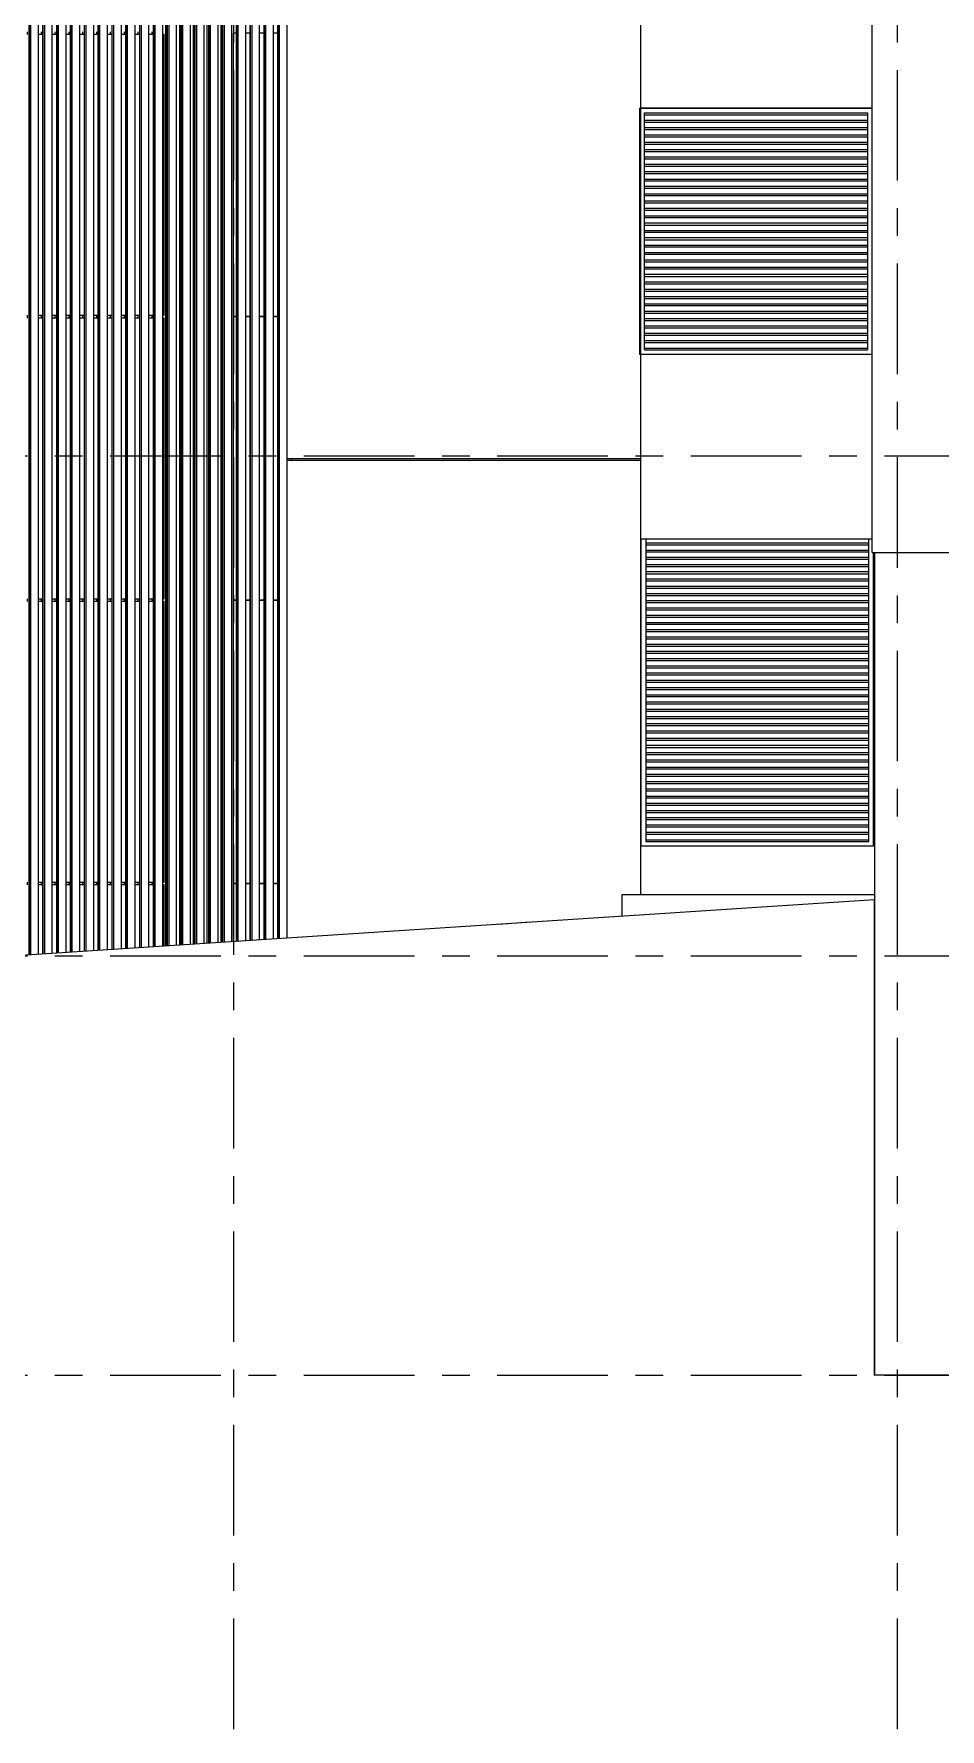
# Model space of a CAD drawing. Header units: millimetres. Extents: x -38844 to 124035, y 18225 to 48099.
# Drawn here: x 55731 to 65565, y 18225 to 36618 of the extents above; entities that cross this region are included whole.
import ezdxf

# ---------------------------------------------------------------- set-up
doc = ezdxf.new("R2010")
doc.units = ezdxf.units.MM
doc.linetypes.add('IDA - Grid Line', pattern=[2100, 1200, -300, 300, -300])
for name, color, linetype, lineweight, true_color in [('A-_CEIL----_E-1', 6, 'Continuous', 9, 0xff00ff), ('A-_CLADPANL_E-1', 6, 'Continuous', 9, 0xff00ff), ('A-_FLORLEVL_E-1', 9, 'IDA - Grid Line', 9, 0x808080), ('A-_GENM----_M-2', 6, 'Continuous', 9, 0xff00ff), ('A-_WALL----_E-1', 6, 'Continuous', 9, 0xff00ff), ('A-_WIND----_E-1', 6, 'Continuous', 9, 0xff00ff), ('S-_ANOTGRID_E-1', 9, 'IDA - Grid Line', 9, 0x808080), ('S-_COLN----_E-1', 6, 'Continuous', 9, 0xff00ff)]:
    doc.layers.add(name, color=color, linetype=linetype, lineweight=lineweight, true_color=true_color)

# ---------------------------------------------------------------- blocks, each defined once
blk = doc.blocks.new('System Panel - Glazed Panel-4704415-DOOR _ WINDOW SCHEDULE - ELEVATION 2 Copy 1')
at = {"layer": 'A-_CLADPANL_E-1'}
for p, q in [((-53601, 27400), (-53634, 27400)), ((-53634, 27400), (-53634, 26769)), ((-53595, 27400), (-53597, 27400)), ((-53451, 27400), (-53497, 27400)), ((-53445, 27400), (-53447, 27400)), ((-53301, 27400), (-53347, 27400)), ((-53295, 27400), (-53297, 27400)), ((-53151, 27400), (-53197, 27400)), ((-53145, 27400), (-53147, 27400))]:
    blk.add_line(p, q, dxfattribs=at)
blk = doc.blocks.new('System Panel - Glazed Panel-4704416-DOOR _ WINDOW SCHEDULE - ELEVATION 2 Copy 1')
at = {"layer": 'A-_CLADPANL_E-1'}
for p, q in [((-54951, 27385), (-54997, 27385)), ((-54945, 27385), (-54947, 27385)), ((-54801, 27385), (-54847, 27385)), ((-54795, 27385), (-54797, 27385)), ((-54651, 27385), (-54697, 27385)), ((-54645, 27385), (-54647, 27385)), ((-54501, 27385), (-54547, 27385)), ((-54495, 27385), (-54497, 27385)), ((-54381, 27385), (-54397, 27385)), ((-54381, 26720), (-54381, 27385))]:
    blk.add_line(p, q, dxfattribs=at)
blk = doc.blocks.new('System Panel - Glazed Panel-V16-DOOR _ WINDOW SCHEDULE - ELEVATION 2 Copy 1')
at = {"layer": 'A-_CLADPANL_E-1'}
for p, q in [((-55701, 27385), (-55747, 27385)), ((-55695, 27385), (-55697, 27385)), ((-55551, 27385), (-55597, 27385)), ((-55545, 27385), (-55547, 27385)), ((-55401, 27385), (-55447, 27385)), ((-55395, 27385), (-55397, 27385)), ((-55251, 27385), (-55297, 27385)), ((-55245, 27385), (-55247, 27385)), ((-55101, 27385), (-55147, 27385))]:
    blk.add_line(p, q, dxfattribs=at)
blk = doc.blocks.new('System Panel - Glazed Panel-4704253-DOOR _ WINDOW SCHEDULE - ELEVATION 2 Copy 1')
at = {"layer": 'A-_CLADPANL_E-1'}
for p, q in [((-53601, 30475), (-53634, 30475)), ((-53634, 30475), (-53634, 27400)), ((-53595, 30475), (-53597, 30475)), ((-53451, 30475), (-53497, 30475)), ((-53445, 30475), (-53447, 30475)), ((-53301, 30475), (-53347, 30475)), ((-53295, 30475), (-53297, 30475)), ((-53151, 30475), (-53197, 30475)), ((-53145, 30475), (-53147, 30475)), ((-53634, 27400), (-53601, 27400)), ((-53597, 27400), (-53595, 27400)), ((-53497, 27400), (-53451, 27400)), ((-53447, 27400), (-53445, 27400)), ((-53347, 27400), (-53301, 27400)), ((-53297, 27400), (-53295, 27400)), ((-53197, 27400), (-53151, 27400)), ((-53147, 27400), (-53145, 27400))]:
    blk.add_line(p, q, dxfattribs=at)
blk = doc.blocks.new('System Panel - Glazed Panel-4704039-DOOR _ WINDOW SCHEDULE - ELEVATION 2 Copy 1')
at = {"layer": 'A-_CLADPANL_E-1'}
for p, q in [((-54951, 30460), (-54997, 30460)), ((-54945, 30460), (-54947, 30460)), ((-54801, 30460), (-54847, 30460)), ((-54795, 30460), (-54797, 30460)), ((-54651, 30460), (-54697, 30460)), ((-54645, 30460), (-54647, 30460)), ((-54501, 30460), (-54547, 30460)), ((-54495, 30460), (-54497, 30460)), ((-54381, 30460), (-54397, 30460)), ((-54381, 27415), (-54381, 30460)), ((-54997, 27415), (-54951, 27415)), ((-54947, 27415), (-54945, 27415)), ((-54847, 27415), (-54801, 27415)), ((-54797, 27415), (-54795, 27415)), ((-54697, 27415), (-54651, 27415)), ((-54647, 27415), (-54645, 27415)), ((-54547, 27415), (-54501, 27415)), ((-54497, 27415), (-54495, 27415)), ((-54397, 27415), (-54381, 27415))]:
    blk.add_line(p, q, dxfattribs=at)
blk = doc.blocks.new('System Panel - Glazed Panel-V18-DOOR _ WINDOW SCHEDULE - ELEVATION 2 Copy 1')
at = {"layer": 'A-_CLADPANL_E-1'}
for p, q in [((-55701, 30460), (-55747, 30460)), ((-55695, 30460), (-55697, 30460)), ((-55551, 30460), (-55597, 30460)), ((-55545, 30460), (-55547, 30460)), ((-55401, 30460), (-55447, 30460)), ((-55395, 30460), (-55397, 30460)), ((-55251, 30460), (-55297, 30460)), ((-55245, 30460), (-55247, 30460)), ((-55101, 30460), (-55147, 30460)), ((-55747, 27415), (-55701, 27415)), ((-55697, 27415), (-55695, 27415)), ((-55597, 27415), (-55551, 27415)), ((-55547, 27415), (-55545, 27415)), ((-55447, 27415), (-55401, 27415)), ((-55397, 27415), (-55395, 27415)), ((-55297, 27415), (-55251, 27415)), ((-55247, 27415), (-55245, 27415)), ((-55147, 27415), (-55101, 27415))]:
    blk.add_line(p, q, dxfattribs=at)
blk = doc.blocks.new('trellis family - trellis family-6083695-DOOR _ WINDOW SCHEDULE - ELEVATION 2 Copy 1')
at = {"layer": 'A-_GENM----_M-2'}
for p, q in [((-56595, 26615), (-56595, 39190)), ((-56579, 26615), (-56579, 39190)), ((-56497, 26615), (-56497, 39190)), ((-56445, 26615), (-56445, 39190)), ((-56429, 26615), (-56429, 39190)), ((-56347, 26615), (-56347, 39190)), ((-56295, 26615), (-56295, 39190)), ((-56279, 26615), (-56279, 39190)), ((-56197, 26615), (-56197, 39190)), ((-56145, 26615), (-56145, 39190)), ((-56129, 26615), (-56129, 39190)), ((-56047, 26615), (-56047, 39190)), ((-55995, 26616), (-55995, 39190)), ((-55979, 26617), (-55979, 39190)), ((-55897, 26622), (-55897, 39190)), ((-55845, 26625), (-55845, 39190)), ((-55829, 26626), (-55829, 39190)), ((-55747, 26632), (-55747, 39190)), ((-55695, 26635), (-55695, 39190)), ((-55679, 26636), (-55679, 39190)), ((-55597, 26641), (-55597, 39190)), ((-55545, 26645), (-55545, 39190)), ((-55529, 26646), (-55529, 39190)), ((-55447, 26651), (-55447, 39190)), ((-55395, 26655), (-55395, 39190)), ((-55379, 26656), (-55379, 39190)), ((-55297, 26661), (-55297, 39190)), ((-55245, 26664), (-55245, 39190)), ((-55229, 26665), (-55229, 39190)), ((-55147, 26671), (-55147, 39190)), ((-55095, 26674), (-55095, 39190)), ((-55079, 26675), (-55079, 39190)), ((-54997, 26680), (-54997, 39190)), ((-54945, 26684), (-54945, 39190)), ((-54929, 26685), (-54929, 39190)), ((-54847, 26690), (-54847, 39190)), ((-54795, 26694), (-54795, 39190)), ((-54779, 26695), (-54779, 39190)), ((-54697, 26700), (-54697, 39190)), ((-54645, 26703), (-54645, 39190)), ((-54629, 26704), (-54629, 39190)), ((-54547, 26710), (-54547, 39190)), ((-54495, 26713), (-54495, 39190)), ((-54479, 26714), (-54479, 39190)), ((-54397, 26719), (-54397, 39190)), ((-54345, 26723), (-54345, 39190)), ((-54329, 26724), (-54329, 39190)), ((-54247, 26729), (-54247, 39190)), ((-54195, 26733), (-54195, 39190)), ((-54179, 26734), (-54179, 39190)), ((-54097, 26739), (-54097, 39190)), ((-54045, 26742), (-54045, 39190)), ((-54029, 26743), (-54029, 39190)), ((-53947, 26749), (-53947, 39190)), ((-53895, 26752), (-53895, 39190)), ((-53879, 26753), (-53879, 39190)), ((-53797, 26758), (-53797, 39190)), ((-53745, 26762), (-53745, 39190)), ((-53729, 26763), (-53729, 39190)), ((-53647, 26768), (-53647, 39190)), ((-53595, 26772), (-53595, 39190)), ((-53579, 26773), (-53579, 39190)), ((-53497, 26778), (-53497, 39190)), ((-53445, 26781), (-53445, 39190)), ((-53429, 26782), (-53429, 39190)), ((-53347, 26788), (-53347, 39190)), ((-53295, 26791), (-53295, 39190)), ((-53279, 26792), (-53279, 39190)), ((-53197, 26797), (-53197, 39190)), ((-53145, 26801), (-53145, 39190)), ((-53129, 26802), (-53129, 39190)), ((-53047, 26807), (-53047, 39190)), ((-56448, 26615), (-56448, 38990)), ((-56447, 26615), (-56447, 38990)), ((-56298, 26615), (-56298, 38990)), ((-56297, 26615), (-56297, 38990)), ((-56148, 26615), (-56148, 38990)), ((-56147, 26615), (-56147, 38990)), ((-55998, 26615), (-55998, 38990)), ((-55997, 26615), (-55997, 38990)), ((-55848, 26625), (-55848, 38990)), ((-55847, 26625), (-55847, 38990)), ((-55698, 26635), (-55698, 38990)), ((-55697, 26635), (-55697, 38990)), ((-55548, 26645), (-55548, 38990)), ((-55547, 26645), (-55547, 38990)), ((-55398, 26654), (-55398, 38990)), ((-55397, 26654), (-55397, 38990)), ((-55248, 26664), (-55248, 38990)), ((-55247, 26664), (-55247, 38990)), ((-55098, 26674), (-55098, 38990)), ((-55097, 26674), (-55097, 38990)), ((-54948, 26684), (-54948, 38990)), ((-54947, 26684), (-54947, 38990)), ((-54798, 26693), (-54798, 38990)), ((-54797, 26693), (-54797, 38990)), ((-54648, 26703), (-54648, 38990)), ((-54647, 26703), (-54647, 38990)), ((-54498, 26713), (-54498, 38990)), ((-54497, 26713), (-54497, 38990)), ((-54364, 26722), (-54364, 38990)), ((-54348, 26723), (-54348, 38990)), ((-54347, 26723), (-54347, 38990)), ((-54214, 26731), (-54214, 38990)), ((-54198, 26732), (-54198, 38990)), ((-54197, 26732), (-54197, 38990)), ((-54064, 26741), (-54064, 38990)), ((-54048, 26742), (-54048, 38990)), ((-54047, 26742), (-54047, 38990)), ((-53914, 26751), (-53914, 38990)), ((-53898, 26752), (-53898, 38990)), ((-53897, 26752), (-53897, 38990)), ((-53764, 26761), (-53764, 38990)), ((-53748, 26762), (-53748, 38990)), ((-53747, 26762), (-53747, 38990)), ((-53598, 26771), (-53598, 38990)), ((-53597, 26771), (-53597, 38990)), ((-53448, 26781), (-53448, 38990)), ((-53447, 26781), (-53447, 38990)), ((-53298, 26791), (-53298, 38990)), ((-53297, 26791), (-53297, 38990)), ((-53148, 26801), (-53148, 38990)), ((-53147, 26801), (-53147, 38990)), ((-56464, 36610), (-56464, 36640)), ((-56314, 36610), (-56314, 36640)), ((-56164, 36610), (-56164, 36640)), ((-56014, 36610), (-56014, 36640)), ((-55864, 36610), (-55864, 36640)), ((-55714, 36610), (-55714, 36640)), ((-55564, 36610), (-55564, 36640)), ((-55414, 36610), (-55414, 36640)), ((-55264, 36610), (-55264, 36640)), ((-55114, 36610), (-55114, 36640)), ((-54964, 36610), (-54964, 36640)), ((-54814, 36610), (-54814, 36640)), ((-54664, 36610), (-54664, 36640)), ((-54514, 36610), (-54514, 36640)), ((-52998, 36715), (-52998, 36735)), ((-52997, 36715), (-52997, 36735)), ((-56464, 33535), (-56464, 33565)), ((-56314, 33535), (-56314, 33565)), ((-56164, 33535), (-56164, 33565)), ((-56014, 33535), (-56014, 33565)), ((-55864, 33535), (-55864, 33565)), ((-55714, 33535), (-55714, 33565)), ((-55564, 33535), (-55564, 33565)), ((-55414, 33535), (-55414, 33565)), ((-55264, 33535), (-55264, 33565)), ((-55114, 33535), (-55114, 33565)), ((-54964, 33535), (-54964, 33565)), ((-54814, 33535), (-54814, 33565)), ((-54664, 33535), (-54664, 33565)), ((-54514, 33535), (-54514, 33565)), ((-52998, 31990), (-52998, 32010)), ((-52997, 31990), (-52997, 32010)), ((-56464, 30460), (-56464, 30490)), ((-56314, 30460), (-56314, 30490)), ((-56164, 30460), (-56164, 30490)), ((-56014, 30460), (-56014, 30490)), ((-55864, 30460), (-55864, 30490)), ((-55714, 30460), (-55714, 30490)), ((-55564, 30460), (-55564, 30490)), ((-55414, 30460), (-55414, 30490)), ((-55264, 30460), (-55264, 30490)), ((-55114, 30460), (-55114, 30490)), ((-54964, 30460), (-54964, 30490)), ((-54814, 30460), (-54814, 30490)), ((-54664, 30460), (-54664, 30490)), ((-54514, 30460), (-54514, 30490)), ((-56464, 27385), (-56464, 27415)), ((-56314, 27385), (-56314, 27415)), ((-56164, 27385), (-56164, 27415)), ((-56014, 27385), (-56014, 27415)), ((-55864, 27385), (-55864, 27415)), ((-55714, 27385), (-55714, 27415)), ((-55564, 27385), (-55564, 27415)), ((-55414, 27385), (-55414, 27415)), ((-55264, 27385), (-55264, 27415)), ((-55114, 27385), (-55114, 27415)), ((-54964, 27385), (-54964, 27415)), ((-54814, 27385), (-54814, 27415)), ((-54664, 27385), (-54664, 27415)), ((-54514, 27385), (-54514, 27415)), ((-56579, 26615), (-56595, 26615)), ((-56497, 26615), (-56579, 26615)), ((-56429, 26615), (-56445, 26615)), ((-56347, 26615), (-56429, 26615)), ((-56279, 26615), (-56295, 26615)), ((-56197, 26615), (-56279, 26615)), ((-56129, 26615), (-56145, 26615)), ((-56047, 26615), (-56129, 26615))]:
    blk.add_line(p, q, dxfattribs=at)
blk = doc.blocks.new('LBC-Louvre Window 3 - 2520x2670-6128538-DOOR _ WINDOW SCHEDULE - ELEVATION 2 Copy 1')
at = {"layer": 'A-_WIND----_E-1'}
for p, q in [((-46700, 35810), (-49220, 35810)), ((-49220, 33140), (-49220, 35810)), ((-49170, 35739), (-49170, 35760)), ((-49170, 35760), (-46750, 35760)), ((-49170, 35680), (-49170, 35739)), ((-49170, 35739), (-46750, 35739)), ((-46750, 35760), (-46750, 35739)), ((-46750, 35739), (-46750, 35680)), ((-49170, 35659), (-49170, 35680)), ((-49170, 35680), (-46750, 35680)), ((-49170, 35601), (-49170, 35659)), ((-49170, 35659), (-46750, 35659)), ((-49170, 35579), (-49170, 35601)), ((-49170, 35601), (-46750, 35601)), ((-49170, 35521), (-49170, 35579)), ((-49170, 35579), (-46750, 35579)), ((-49170, 35500), (-49170, 35521)), ((-49170, 35521), (-46750, 35521)), ((-49170, 35442), (-49170, 35500)), ((-49170, 35500), (-46750, 35500)), ((-46750, 35680), (-46750, 35659)), ((-46750, 35659), (-46750, 35601)), ((-46750, 35601), (-46750, 35579)), ((-46750, 35579), (-46750, 35521)), ((-46750, 35521), (-46750, 35500)), ((-46750, 35500), (-46750, 35442)), ((-49170, 35420), (-49170, 35442)), ((-49170, 35442), (-46750, 35442)), ((-49170, 35362), (-49170, 35420)), ((-49170, 35420), (-46750, 35420)), ((-49170, 35340), (-49170, 35362)), ((-49170, 35362), (-46750, 35362)), ((-49170, 35282), (-49170, 35340)), ((-49170, 35340), (-46750, 35340)), ((-46750, 35442), (-46750, 35420)), ((-46750, 35420), (-46750, 35362)), ((-46750, 35362), (-46750, 35340)), ((-46750, 35340), (-46750, 35282)), ((-49170, 35261), (-49170, 35282)), ((-49170, 35282), (-46750, 35282)), ((-49170, 35203), (-49170, 35261)), ((-49170, 35261), (-46750, 35261)), ((-49170, 35181), (-49170, 35203)), ((-49170, 35203), (-46750, 35203)), ((-49170, 35123), (-49170, 35181)), ((-49170, 35181), (-46750, 35181)), ((-46750, 35282), (-46750, 35261)), ((-46750, 35261), (-46750, 35203)), ((-46750, 35203), (-46750, 35181)), ((-46750, 35181), (-46750, 35123)), ((-49170, 35102), (-49170, 35123)), ((-49170, 35123), (-46750, 35123)), ((-49170, 35043), (-49170, 35102)), ((-49170, 35102), (-46750, 35102)), ((-49170, 35022), (-49170, 35043)), ((-49170, 35043), (-46750, 35043)), ((-49170, 34964), (-49170, 35022)), ((-49170, 35022), (-46750, 35022)), ((-49170, 34942), (-49170, 34964)), ((-49170, 34964), (-46750, 34964)), ((-46750, 35123), (-46750, 35102)), ((-46750, 35102), (-46750, 35043)), ((-46750, 35043), (-46750, 35022)), ((-46750, 35022), (-46750, 34964)), ((-46750, 34964), (-46750, 34942)), ((-49170, 34884), (-49170, 34942)), ((-49170, 34942), (-46750, 34942)), ((-49170, 34863), (-49170, 34884)), ((-49170, 34884), (-46750, 34884)), ((-49170, 34805), (-49170, 34863)), ((-49170, 34863), (-46750, 34863)), ((-49170, 34783), (-49170, 34805)), ((-49170, 34805), (-46750, 34805)), ((-49170, 34725), (-49170, 34783)), ((-49170, 34783), (-46750, 34783)), ((-46750, 34942), (-46750, 34884)), ((-46750, 34884), (-46750, 34863)), ((-46750, 34863), (-46750, 34805)), ((-46750, 34805), (-46750, 34783)), ((-46750, 34783), (-46750, 34725)), ((-49170, 34704), (-49170, 34725)), ((-49170, 34725), (-46750, 34725)), ((-49170, 34645), (-49170, 34704)), ((-49170, 34704), (-46750, 34704)), ((-49170, 34624), (-49170, 34645)), ((-49170, 34645), (-46750, 34645)), ((-49170, 34566), (-49170, 34624)), ((-49170, 34624), (-46750, 34624)), ((-46750, 34725), (-46750, 34704)), ((-46750, 34704), (-46750, 34645)), ((-46750, 34645), (-46750, 34624)), ((-46750, 34624), (-46750, 34566)), ((-49170, 34544), (-49170, 34566)), ((-49170, 34566), (-46750, 34566)), ((-49170, 34486), (-49170, 34544)), ((-49170, 34544), (-46750, 34544)), ((-49170, 34465), (-49170, 34486)), ((-49170, 34486), (-46750, 34486)), ((-49170, 34407), (-49170, 34465)), ((-49170, 34465), (-46750, 34465)), ((-49170, 34385), (-49170, 34407)), ((-49170, 34407), (-46750, 34407)), ((-46750, 34566), (-46750, 34544)), ((-46750, 34544), (-46750, 34486)), ((-46750, 34486), (-46750, 34465)), ((-46750, 34465), (-46750, 34407)), ((-46750, 34407), (-46750, 34385)), ((-49170, 34327), (-49170, 34385)), ((-49170, 34385), (-46750, 34385)), ((-49170, 34306), (-49170, 34327)), ((-49170, 34327), (-46750, 34327)), ((-49170, 34247), (-49170, 34306)), ((-49170, 34306), (-46750, 34306)), ((-49170, 34226), (-49170, 34247)), ((-49170, 34247), (-46750, 34247)), ((-49170, 34168), (-49170, 34226)), ((-49170, 34226), (-46750, 34226)), ((-46750, 34385), (-46750, 34327)), ((-46750, 34327), (-46750, 34306)), ((-46750, 34306), (-46750, 34247)), ((-46750, 34247), (-46750, 34226)), ((-46750, 34226), (-46750, 34168)), ((-49170, 34146), (-49170, 34168)), ((-49170, 34168), (-46750, 34168)), ((-49170, 34088), (-49170, 34146)), ((-49170, 34146), (-46750, 34146)), ((-49170, 34067), (-49170, 34088)), ((-49170, 34088), (-46750, 34088)), ((-49170, 34009), (-49170, 34067)), ((-49170, 34067), (-46750, 34067)), ((-46750, 34168), (-46750, 34146)), ((-46750, 34146), (-46750, 34088)), ((-46750, 34088), (-46750, 34067)), ((-46750, 34067), (-46750, 34009)), ((-49170, 33987), (-49170, 34009)), ((-49170, 34009), (-46750, 34009)), ((-49170, 33929), (-49170, 33987)), ((-49170, 33987), (-46750, 33987)), ((-49170, 33907), (-49170, 33929)), ((-49170, 33929), (-46750, 33929)), ((-49170, 33849), (-49170, 33907)), ((-49170, 33907), (-46750, 33907)), ((-49170, 33828), (-49170, 33849)), ((-49170, 33849), (-46750, 33849)), ((-46750, 34009), (-46750, 33987)), ((-46750, 33987), (-46750, 33929)), ((-46750, 33929), (-46750, 33907)), ((-46750, 33907), (-46750, 33849)), ((-46750, 33849), (-46750, 33828)), ((-49170, 33770), (-49170, 33828)), ((-49170, 33828), (-46750, 33828)), ((-49170, 33748), (-49170, 33770)), ((-49170, 33770), (-46750, 33770)), ((-49170, 33690), (-49170, 33748)), ((-49170, 33748), (-46750, 33748)), ((-49170, 33669), (-49170, 33690)), ((-49170, 33690), (-46750, 33690)), ((-49170, 33610), (-49170, 33669)), ((-49170, 33669), (-46750, 33669)), ((-46750, 33828), (-46750, 33770)), ((-46750, 33770), (-46750, 33748)), ((-46750, 33748), (-46750, 33690)), ((-46750, 33690), (-46750, 33669)), ((-46750, 33669), (-46750, 33610)), ((-49170, 33589), (-49170, 33610)), ((-49170, 33610), (-46750, 33610)), ((-49170, 33531), (-49170, 33589)), ((-49170, 33589), (-46750, 33589)), ((-49170, 33509), (-49170, 33531)), ((-49170, 33531), (-46750, 33531)), ((-49170, 33451), (-49170, 33509)), ((-49170, 33509), (-46750, 33509)), ((-46750, 33610), (-46750, 33589)), ((-46750, 33589), (-46750, 33531)), ((-46750, 33531), (-46750, 33509)), ((-46750, 33509), (-46750, 33451)), ((-49170, 33430), (-49170, 33451)), ((-49170, 33451), (-46750, 33451)), ((-49170, 33372), (-49170, 33430)), ((-49170, 33430), (-46750, 33430)), ((-49170, 33350), (-49170, 33372)), ((-49170, 33372), (-46750, 33372)), ((-49170, 33292), (-49170, 33350)), ((-49170, 33350), (-46750, 33350)), ((-49170, 33271), (-49170, 33292)), ((-49170, 33292), (-46750, 33292)), ((-46750, 33451), (-46750, 33430)), ((-46750, 33430), (-46750, 33372)), ((-46750, 33372), (-46750, 33350)), ((-46750, 33350), (-46750, 33292)), ((-46750, 33292), (-46750, 33271)), ((-46700, 33140), (-49220, 33140)), ((-49170, 33204), (-49170, 33271)), ((-49170, 33271), (-46750, 33271)), ((-49170, 33190), (-49170, 33204)), ((-46750, 33204), (-49170, 33204)), ((-49170, 33190), (-46750, 33190)), ((-46750, 33271), (-46750, 33204)), ((-46750, 33204), (-46750, 33190))]:
    blk.add_line(p, q, dxfattribs=at)
blk = doc.blocks.new('LBC-Louvre Window 3 - 2520X3420-6130682-DOOR _ WINDOW SCHEDULE - ELEVATION 2 Copy 1')
at = {"layer": 'A-_WIND----_E-1'}
for p, q in [((-49207, 27805), (-49207, 31140)), ((-49157, 31140), (-49157, 27855)), ((-49157, 31097), (-46737, 31097)), ((-46737, 27855), (-46737, 31140)), ((-49157, 31075), (-46737, 31075)), ((-49157, 31018), (-46737, 31018)), ((-49157, 30997), (-46737, 30997)), ((-49157, 30940), (-46737, 30940)), ((-49157, 30918), (-46737, 30918)), ((-46687, 30990), (-46687, 27805)), ((-49157, 30861), (-46737, 30861)), ((-49157, 30840), (-46737, 30840)), ((-49157, 30783), (-46737, 30783)), ((-49157, 30761), (-46737, 30761)), ((-49157, 30704), (-46737, 30704)), ((-49157, 30683), (-46737, 30683)), ((-49157, 30626), (-46737, 30626)), ((-49157, 30604), (-46737, 30604)), ((-49157, 30547), (-46737, 30547)), ((-49157, 30526), (-46737, 30526)), ((-49157, 30469), (-46737, 30469)), ((-49157, 30447), (-46737, 30447)), ((-49157, 30390), (-46737, 30390)), ((-49157, 30369), (-46737, 30369)), ((-49157, 30312), (-46737, 30312)), ((-49157, 30290), (-46737, 30290)), ((-49157, 30233), (-46737, 30233)), ((-49157, 30212), (-46737, 30212)), ((-49157, 30155), (-46737, 30155)), ((-49157, 30133), (-46737, 30133)), ((-49157, 30076), (-46737, 30076)), ((-49157, 30055), (-46737, 30055)), ((-49157, 29998), (-46737, 29998)), ((-49157, 29976), (-46737, 29976)), ((-49157, 29919), (-46737, 29919)), ((-49157, 29898), (-46737, 29898)), ((-49157, 29841), (-46737, 29841)), ((-49157, 29819), (-46737, 29819)), ((-49157, 29762), (-46737, 29762)), ((-49157, 29741), (-46737, 29741)), ((-49157, 29684), (-46737, 29684)), ((-49157, 29662), (-46737, 29662)), ((-49157, 29605), (-46737, 29605)), ((-49157, 29584), (-46737, 29584)), ((-49157, 29527), (-46737, 29527)), ((-49157, 29505), (-46737, 29505)), ((-49157, 29448), (-46737, 29448)), ((-49157, 29427), (-46737, 29427)), ((-49157, 29370), (-46737, 29370)), ((-49157, 29348), (-46737, 29348)), ((-49157, 29291), (-46737, 29291)), ((-49157, 29270), (-46737, 29270)), ((-49157, 29213), (-46737, 29213)), ((-49157, 29191), (-46737, 29191)), ((-49157, 29134), (-46737, 29134)), ((-49157, 29113), (-46737, 29113)), ((-49157, 29056), (-46737, 29056)), ((-49157, 29034), (-46737, 29034)), ((-49157, 28977), (-46737, 28977)), ((-49157, 28956), (-46737, 28956)), ((-49157, 28899), (-46737, 28899)), ((-49157, 28877), (-46737, 28877)), ((-49157, 28820), (-46737, 28820)), ((-49157, 28799), (-46737, 28799)), ((-49157, 28742), (-46737, 28742)), ((-49157, 28720), (-46737, 28720)), ((-49157, 28663), (-46737, 28663)), ((-49157, 28642), (-46737, 28642)), ((-49157, 28585), (-46737, 28585)), ((-49157, 28563), (-46737, 28563)), ((-49157, 28506), (-46737, 28506)), ((-49157, 28485), (-46737, 28485)), ((-49157, 28428), (-46737, 28428)), ((-49157, 28406), (-46737, 28406)), ((-49157, 28349), (-46737, 28349)), ((-49157, 28328), (-46737, 28328)), ((-49157, 28271), (-46737, 28271)), ((-49157, 28250), (-46737, 28250)), ((-49157, 28192), (-46737, 28192)), ((-49157, 28171), (-46737, 28171)), ((-49157, 28114), (-46737, 28114)), ((-49157, 28093), (-46737, 28093)), ((-49157, 28035), (-46737, 28035)), ((-49157, 28014), (-46737, 28014)), ((-49157, 27957), (-46737, 27957)), ((-46687, 27805), (-49207, 27805)), ((-49157, 27936), (-46737, 27936)), ((-46737, 27869), (-49157, 27869)), ((-49157, 27855), (-46737, 27855))]:
    blk.add_line(p, q, dxfattribs=at)

msp = doc.modelspace()

# ---------------------------------------------------------------- linework, layer by layer
at = {"layer": 'A-_CEIL----_E-1'}
for p, q in [((62312.3, 30524), (62319.7, 30524)), ((62319.7, 30515), (62312.3, 30515)), ((64839.7, 30524), (64852.3, 30524)), ((64852.3, 30515), (64839.7, 30515))]:
    msp.add_line(p, q, dxfattribs=at)
at = {"layer": 'A-_FLORLEVL_E-1'}
for p, q in [((25060, 32040), (124035.5, 32040)), ((25060, 26615), (124035.5, 26615)), ((25060, 22065), (124035.5, 22065))]:
    msp.add_line(p, q, dxfattribs=at)
at = {"layer": 'A-_WALL----_E-1'}
for p, q in [((62312.3, 36715), (62312.3, 27275)), ((64827.3, 30990), (64827.3, 36715)), ((62312.3, 35810), (64827.3, 35810)), ((64827.3, 33140), (62312.3, 33140)), ((58480.2, 32010), (62312.3, 32010)), ((62312.3, 31990), (58480.2, 31990)), ((62312.3, 31140), (64827.3, 31140)), ((64827.3, 30990), (86977.3, 30990)), ((62319.7, 27815), (62312.3, 27815)), ((62319.7, 27805), (62319.7, 27815)), ((64839.7, 27805), (62319.7, 27805)), ((64852.3, 27815), (64839.7, 27815)), ((64839.7, 27815), (64839.7, 27805)), ((64852.3, 27221), (55479.9, 26612.2)), ((64852.3, 27275), (62112.3, 27275)), ((62112.3, 27275), (62112.3, 27043.1)), ((64852.3, 22062.6), (64852.3, 27221)), ((61112.3, 26978.5), (60772.9, 26956.1))]:
    msp.add_line(p, q, dxfattribs=at)
at = {"layer": 'S-_ANOTGRID_E-1'}
for p, q in [((57902.3, 18225.2), (57902.3, 46899.2)), ((65102.3, 18225.2), (65102.3, 46899.2))]:
    msp.add_line(p, q, dxfattribs=at)
at = {"layer": 'S-_COLN----_E-1'}
for p in [(64852.3, 30990), (65652.3, 22065)]:
    msp.add_line(p, (64852.3, 22065), dxfattribs=at)

# ---------------------------------------------------------------- block references
at = {"layer": 'A-_CLADPANL_E-1'}
for name, p in [('System Panel - Glazed Panel-V18-DOOR _ WINDOW SCHEDULE - ELEVATION 2 Copy 1', (111527, 6150)), ('System Panel - Glazed Panel-4704039-DOOR _ WINDOW SCHEDULE - ELEVATION 2 Copy 1', (111527, 6150)), ('System Panel - Glazed Panel-4704253-DOOR _ WINDOW SCHEDULE - ELEVATION 2 Copy 1', (111527, 6150)), ('System Panel - Glazed Panel-V18-DOOR _ WINDOW SCHEDULE - ELEVATION 2 Copy 1', (111527, 3075)), ('System Panel - Glazed Panel-4704039-DOOR _ WINDOW SCHEDULE - ELEVATION 2 Copy 1', (111527, 3075)), ('System Panel - Glazed Panel-4704253-DOOR _ WINDOW SCHEDULE - ELEVATION 2 Copy 1', (111527, 3075)), ('System Panel - Glazed Panel-V18-DOOR _ WINDOW SCHEDULE - ELEVATION 2 Copy 1', (111527, 0)), ('System Panel - Glazed Panel-4704039-DOOR _ WINDOW SCHEDULE - ELEVATION 2 Copy 1', (111527, 0)), ('System Panel - Glazed Panel-4704253-DOOR _ WINDOW SCHEDULE - ELEVATION 2 Copy 1', (111527, 0)), ('System Panel - Glazed Panel-V16-DOOR _ WINDOW SCHEDULE - ELEVATION 2 Copy 1', (111527, 0)), ('System Panel - Glazed Panel-4704416-DOOR _ WINDOW SCHEDULE - ELEVATION 2 Copy 1', (111527, 0)), ('System Panel - Glazed Panel-4704415-DOOR _ WINDOW SCHEDULE - ELEVATION 2 Copy 1', (111527, 0))]:
    msp.add_blockref(name, p, dxfattribs=at)
at = {"layer": 'A-_GENM----_M-2'}
msp.add_blockref('trellis family - trellis family-6083695-DOOR _ WINDOW SCHEDULE - ELEVATION 2 Copy 1', (111527, 0), dxfattribs=at)
at = {"layer": 'A-_WIND----_E-1'}
for name in ['LBC-Louvre Window 3 - 2520x2670-6128538-DOOR _ WINDOW SCHEDULE - ELEVATION 2 Copy 1', 'LBC-Louvre Window 3 - 2520X3420-6130682-DOOR _ WINDOW SCHEDULE - ELEVATION 2 Copy 1']:
    msp.add_blockref(name, (111527, 0), dxfattribs=at)

doc.saveas('drawing.dxf')
